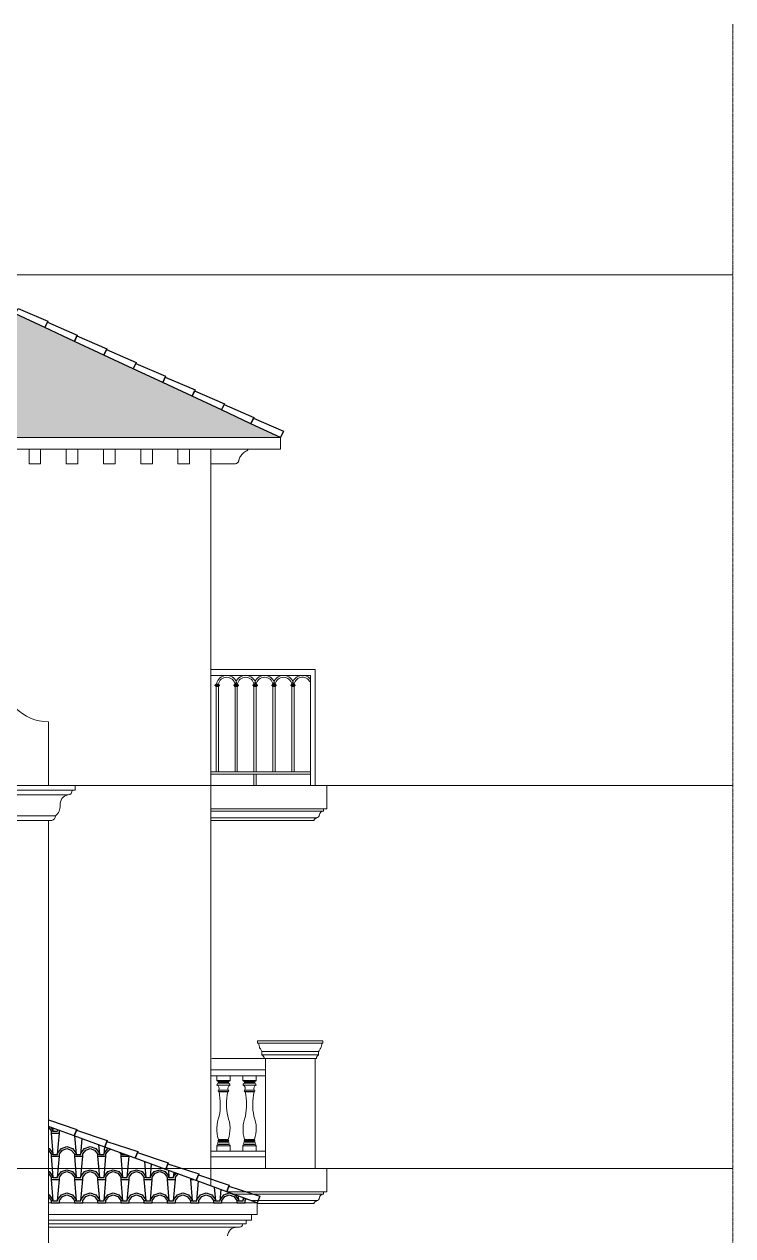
# Model space of a CAD drawing. Header units: millimetres. Extents: x 33748 to 451939, y -263262 to 62681.
# Drawn here: x 294947 to 301055, y -184127 to -173688 of the extents above; entities that cross this region are included whole.
import ezdxf

# ---------------------------------------------------------------- set-up
doc = ezdxf.new("R2010")
doc.units = ezdxf.units.MM
doc.linetypes.add('CENTER', pattern=[50.8, 31.75, -6.35, 6.35, -6.35])
doc.linetypes.add('HIDDEN', pattern=[0.375, 0.25, -0.125])
for name, color, linetype, lineweight in [('-CENTER', 143, 'CENTER', 13), ('-HATCH', 8, 'Continuous', 5), ('-LINE1', 7, 'Continuous', 18), ('-RANH GIOI KHU DAT', 12, 'CENTER', 18)]:
    doc.layers.add(name, color=color, linetype=linetype, lineweight=lineweight)
for name, color, linetype in [('-HATCH CONCRETE', 54, 'Continuous'), ('1-NETMANH', 8, 'Continuous'), ('13. NET HATCH', 252, 'Continuous')]:
    doc.layers.add(name, color=color, linetype=linetype)

# ---------------------------------------------------------------- blocks, each defined once
blk = doc.blocks.new('cot lan can')
blk.add_line((-67, 1080), (-57, 1080))
for points in [[(-67, 1080), (-67, 1100), (497, 1100), (497, 1080), (-67, 1080)], [(-29, 1010), (-33, 1015), (-36, 1020), (-40, 1025), (-43, 1031), (-46, 1036), (-49, 1042), (-51, 1048), (-53, 1055), (-54, 1061), (-56, 1067), (-57, 1074), (-57, 1080)], [(487, 1080), (487, 1074), (486, 1067), (484, 1061), (483, 1055), (481, 1048), (479, 1042), (476, 1036), (473, 1031), (470, 1025), (466, 1020), (463, 1015), (459, 1010)], [(-29, 980), (-29, 1010), (459, 1010), (459, 980)], [(-11, 956), (-12, 959), (-13, 962), (-14, 965), (-16, 967), (-18, 970), (-18, 971), (-19, 972), (-22, 974), (-24, 976), (-26, 978), (-29, 980), (459, 980), (456, 978), (454, 976), (452, 974), (449, 972), (448, 970), (446, 967), (444, 965), (443, 962), (442, 959), (441, 956), (440, 953), (440, 950), (430, 950)], [(0, 950), (-10, 950), (-10, 953), (-11, 956)]]:
    blk.add_lwpolyline(points)
blk.add_lwpolyline([(430, 950), (430, 0), (0, 0), (0, 950)], close=True)

msp = doc.modelspace()

# ---------------------------------------------------------------- hatches: boundary and pattern name
at = {"layer": '13. NET HATCH'}
h = msp.add_hatch(dxfattribs=at)
h.set_pattern_fill('N-ONG-01', color=256, scale=200)
h.set_pattern_definition([(274.9697, (292020.628, -177048.496), (-199.9982614, 2400.00021), [184.6944, -4432.6642]), (180, (292036.63, -177232.5), (-200, -200), [16, -184]), (0, (291836.63, -177248.5), (200, 200), [56, -144]), (90, (291892.63, -177248.5), (-200, 200), [20, -180]), (270, (292020.63, -177228.5), (200, -200), [20, -180]), (0, (292020.63, -177248.5), (200, 200), [16, -184]), (0, (291836.63, -177232.5), (200, 200), [40, -160]), (85.0303, (291876.628, -177232.496), (199.9982614, 2400.00021), [184.6944, -4432.6642]), (52.6961, (291876.628, -177222.496), (-2599.997178, -3400.0021483), [52.8016, -5227.35]), (18.4349, (291908.63, -177180.496), (400.0001, 199.9997), [50.5964, -581.859]), (341.5651, (291956.63, -177164.496), (-400.0001, 199.9997), [50.5964, -581.859]), (307.3039, (292004.628, -177180.496), (2599.997178, -3400.0021483), [52.8016, -5227.35]), (20.2249, (291918.628, -177194.496), (-2199.999453, -800.001667), [40.497, -4009.1944]), (339.7751, (291956.628, -177180.496), (2199.999453, -800.001667), [40.497, -4009.1944]), (307.4054, (291994.628, -177194.496), (2000.0019905, -2599.998493), [42.8018, -4237.385]), (52.5946, (291892.628, -177228.496), (-2000.0019905, -2599.998493), [42.8018, -4237.385])])
h.paths.add_polyline_path([(288755.2, -175826.3), (286155.4, -177248.5), (291355.4, -177248.5)])
h.paths.add_polyline_path([(288628, -175826.3), (285504.9, -175826.3), (282455.1, -177248.5), (286155.4, -177248.5), (286135.7, -177191.8)])
h.paths.add_polyline_path([(294105.5, -175826.3), (288882.5, -175826.3), (291375.3, -177191.8), (291355.6, -177248.5), (297155.4, -177248.5)])
h = msp.add_hatch(dxfattribs=at)
h.set_pattern_fill('N-ONG-01', color=256, scale=200)
h.set_pattern_definition([(274.9697, (295777.732, -183643.496), (-199.99826, 2400.00021), [184.6944, -4432.664]), (180, (295793.73, -183827.5), (-200, -200), [16, -184]), (0, (295593.73, -183843.5), (200, 200), [56, -144]), (90, (295649.73, -183843.5), (-200, 200), [20, -180]), (270, (295777.73, -183823.5), (200, -200), [20, -180]), (0, (295777.73, -183843.5), (200, 200), [16, -184]), (0, (295593.73, -183827.5), (200, 200), [40, -160]), (85.0303, (295633.732, -183827.496), (199.99826, 2400.00021), [184.6944, -4432.664]), (52.6961, (295633.732, -183817.496), (-2599.997178, -3400.00215), [52.8016, -5227.35]), (18.435, (295665.73, -183775.496), (400, 199.9997), [50.596, -581.859]), (341.565, (295713.73, -183759.496), (-400, 199.9997), [50.596, -581.859]), (307.3039, (295761.732, -183775.496), (2599.99718, -3400.00215), [52.8016, -5227.35]), (20.2249, (295675.732, -183789.496), (-2199.99945, -800.00167), [40.497, -4009.1944]), (339.7751, (295713.732, -183775.496), (2199.99945, -800.00167), [40.497, -4009.1944]), (307.4054, (295751.732, -183789.496), (2000.00199, -2599.99849), [42.802, -4237.385]), (52.5946, (295649.732, -183823.496), (-2000.00199, -2599.99849), [42.802, -4237.385])])
h.paths.add_polyline_path([(295155.4, -183185), (295155.4, -183843.5), (296956.3, -183843.5)])

# ---------------------------------------------------------------- linework, layer by layer
at = {"layer": '-CENTER', "ltscale": 0.1}
for p, q in [((277637.2, -175848.3), (301055.1, -175848.3)), ((277637.2, -180248.5), (301055.1, -180248.5)), ((277637.2, -183548.5), (301055.1, -183548.5))]:
    msp.add_line(p, q, dxfattribs=at)
at = {"layer": '-HATCH'}
for p, q in [((297155.4, -177248.5), (291355.4, -177248.5)), ((297155.4, -177348.5), (297155.4, -177248.5)), ((291355.4, -177348.5), (297155.4, -177348.5)), ((282825.3, -180288.5), (295360.1, -180288.5)), ((295215.1, -180508.5), (282995.3, -180508.5))]:
    msp.add_line(p, q, dxfattribs=at)
for points in [[(282455.1, -177248.5), (285504.9, -175826.3), (294105.5, -175826.3), (297155.4, -177248.5)], [(282886.2, -180328.5), (295324.2, -180328.5)]]:
    msp.add_lwpolyline(points, dxfattribs=at)
for points in [[(295088.2, -177476.5), (295088.2, -177348.5), (294988.2, -177348.5), (294988.2, -177476.5)], [(295409.2, -177476.5), (295409.2, -177348.5), (295309.2, -177348.5), (295309.2, -177476.5)], [(295730.2, -177476.5), (295730.2, -177348.5), (295630.2, -177348.5), (295630.2, -177476.5)], [(296051.3, -177476.5), (296051.3, -177348.5), (295951.3, -177348.5), (295951.3, -177476.5)], [(296372.3, -177476.5), (296372.3, -177348.5), (296272.3, -177348.5), (296272.3, -177476.5)], [(296768.6, -177475.5), (296772.9, -177474.2), (296776.9, -177472.5), (296780.8, -177470.4), (296784.4, -177467.8), (296787.7, -177464.8), (296790.6, -177461.4), (296793.1, -177457.8), (296795.1, -177453.9), (296796.8, -177449.8), (296797.9, -177445.5), (296800.1, -177436.5), (296803, -177427.8), (296806.7, -177419.4), (296810.9, -177411.2), (296815.9, -177403.4), (296821.4, -177396.1), (296827.5, -177389.2), (296834.1, -177382.8), (296841.3, -177377), (296848.8, -177371.8), (296856.8, -177367.1), (296865.1, -177363.2), (296866.5, -177362.5), (296867.9, -177361.7), (296869.1, -177360.8), (296870.3, -177359.7), (296871.4, -177358.6), (296872.3, -177357.3), (296873.2, -177356), (296873.9, -177354.6), (296874.5, -177353.1), (296874.9, -177351.6), (296875.2, -177350.1), (296875.4, -177348.5), (296555.4, -177348.5), (296555.4, -177476.5), (296556.4, -177476.5), (296759.8, -177476.5), (296764.3, -177476.2)]]:
    msp.add_lwpolyline(points, close=True, dxfattribs=at)
at = {"layer": '-HATCH CONCRETE'}
for points in [[(294871.5, -176183.5), (294893.4, -176136.4), (295150.6, -176247.5), (295125.2, -176301.8)], [(295125.2, -176301.8), (295147.2, -176254.7), (295404.4, -176365.8), (295379, -176420.2)], [(295379, -176420.2), (295401, -176373), (295658.1, -176484.1), (295632.8, -176538.5)], [(295632.8, -176538.5), (295654.7, -176491.4), (295911.9, -176602.5), (295886.5, -176656.8)], [(295886.5, -176656.8), (295908.5, -176609.7), (296165.7, -176720.8), (296140.3, -176775.2)], [(296140.3, -176775.2), (296162.3, -176728), (296419.4, -176839.1), (296394.1, -176893.5)], [(296394.1, -176893.5), (296416, -176846.4), (296673.2, -176957.5), (296647.8, -177011.8)], [(296647.8, -177011.8), (296669.8, -176964.7), (296927, -177075.8), (296901.6, -177130.2)], [(296901.6, -177130.2), (296923.6, -177083), (297180.7, -177194.1), (297155.4, -177248.5)], [(295378.5, -183266.6), (295396.4, -183217.7), (295662.1, -183306.4), (295641.5, -183362.7)], [(295641.5, -183362.7), (295659.3, -183313.9), (295925.1, -183402.5), (295904.4, -183458.9)], [(295904.4, -183458.9), (295922.3, -183410.1), (296188, -183498.7), (296167.4, -183555)], [(296167.4, -183555), (296185.3, -183506.2), (296451, -183594.8), (296430.4, -183651.2)], [(296430.4, -183651.2), (296448.3, -183602.4), (296714, -183691), (296693.4, -183747.3)], [(296693.4, -183747.3), (296711.2, -183698.5), (296976.9, -183787.1), (296956.3, -183843.5)]]:
    msp.add_lwpolyline(points, close=True, dxfattribs=at)
msp.add_lwpolyline([(295155.4, -183128.9), (295399.1, -183210.2), (295378.5, -183266.6), (295155.4, -183185)], dxfattribs=at)
at = {"layer": '-LINE1'}
for p, q in [((296555.4, -183696.9), (296555.4, -177348.5)), ((295155.4, -179698.5), (295155.4, -180248.5)), ((295385.1, -180248.5), (282825.3, -180248.5)), ((295385.1, -180288.5), (295360.1, -180288.5)), ((295385.1, -180248.5), (295385.1, -180288.5)), ((295185.1, -180548.5), (283025.3, -180548.5)), ((295155.4, -187898.5), (295155.4, -180548.5))]:
    msp.add_line(p, q, dxfattribs=at)
at = {"layer": '-LINE1', "lineweight": 20}
for p, q in [((297455.4, -179248.5), (296555.4, -179248.5)), ((297415.4, -179298.5), (296555.4, -179298.5)), ((297415.4, -180248.5), (297415.4, -179298.5)), ((297455.4, -180248.5), (297455.4, -179248.5)), ((296591.4, -179383.3), (296599.6, -179378.3)), ((296591.4, -179385.3), (296591.4, -179383.3)), ((296601.2, -179383.3), (296591.4, -179383.3)), ((296599.6, -179390.4), (296591.4, -179385.3)), ((296601.2, -179385.3), (296591.4, -179385.3)), ((296597.2, -179376.3), (296597.2, -179374.3)), ((296601.2, -179374.3), (296597.2, -179374.3)), ((296599.6, -179376.3), (296597.2, -179376.3)), ((296597.2, -179394.4), (296597.2, -179392.4)), ((296599.6, -179392.4), (296597.2, -179392.4)), ((296601.2, -179394.4), (296597.2, -179394.4)), ((296599.6, -179378.3), (296599.6, -179376.3)), ((296601.2, -179376.3), (296599.6, -179376.3)), ((296622, -179378.3), (296599.6, -179378.3)), ((296599.6, -179392.4), (296599.6, -179390.4)), ((296622, -179390.4), (296599.6, -179390.4)), ((296601.2, -179392.4), (296599.6, -179392.4)), ((296620.4, -179374.3), (296601.2, -179374.3)), ((296601.2, -179376.3), (296620.4, -179376.3)), ((296601.2, -179383.3), (296601.2, -179385.3)), ((296620.4, -179383.3), (296601.2, -179383.3)), ((296620.4, -179385.3), (296601.2, -179385.3)), ((296601.2, -179392.4), (296620.4, -179392.4)), ((296601.2, -179394.4), (296601.2, -180128.5)), ((296620.4, -179394.4), (296601.2, -179394.4)), ((296624.4, -179374.3), (296620.4, -179374.3)), ((296622, -179376.3), (296620.4, -179376.3)), ((296620.4, -179385.3), (296620.4, -179383.3)), ((296620.4, -179383.3), (296630.2, -179383.3)), ((296620.4, -179385.3), (296630.2, -179385.3)), ((296622, -179392.4), (296620.4, -179392.4)), ((296620.4, -180128.5), (296620.4, -179394.4)), ((296624.4, -179394.4), (296620.4, -179394.4)), ((296622, -179376.3), (296622, -179378.3)), ((296624.4, -179376.3), (296622, -179376.3)), ((296622, -179378.3), (296630.2, -179383.3)), ((296630.2, -179385.3), (296622, -179390.4)), ((296622, -179390.4), (296622, -179392.4)), ((296624.4, -179392.4), (296622, -179392.4)), ((296624.4, -179374.3), (296624.4, -179376.3)), ((296624.4, -179392.4), (296624.4, -179394.4)), ((296630.2, -179383.3), (296630.2, -179385.3)), ((296754.5, -179383.3), (296762.8, -179378.3)), ((296754.5, -179385.3), (296754.5, -179383.3)), ((296764.4, -179383.3), (296754.5, -179383.3)), ((296762.8, -179390.4), (296754.5, -179385.3)), ((296764.4, -179385.3), (296754.5, -179385.3)), ((296760.4, -179376.3), (296760.4, -179374.3)), ((296764.4, -179374.3), (296760.4, -179374.3)), ((296762.8, -179376.3), (296760.4, -179376.3)), ((296760.4, -179394.4), (296760.4, -179392.4)), ((296762.8, -179392.4), (296760.4, -179392.4)), ((296764.4, -179394.4), (296760.4, -179394.4)), ((296762.8, -179378.3), (296762.8, -179376.3)), ((296764.4, -179376.3), (296762.8, -179376.3)), ((296785.2, -179378.3), (296762.8, -179378.3)), ((296762.8, -179392.4), (296762.8, -179390.4)), ((296785.2, -179390.4), (296762.8, -179390.4)), ((296764.4, -179392.4), (296762.8, -179392.4)), ((296783.6, -179374.3), (296764.4, -179374.3)), ((296764.4, -179376.3), (296783.6, -179376.3)), ((296764.4, -179383.3), (296764.4, -179385.3)), ((296783.6, -179383.3), (296764.4, -179383.3)), ((296783.6, -179385.3), (296764.4, -179385.3)), ((296764.4, -179392.4), (296783.6, -179392.4)), ((296764.4, -179394.4), (296764.4, -180128.5)), ((296783.6, -179394.4), (296764.4, -179394.4)), ((296787.6, -179374.3), (296783.6, -179374.3)), ((296785.2, -179376.3), (296783.6, -179376.3)), ((296783.6, -179385.3), (296783.6, -179383.3)), ((296783.6, -179383.3), (296793.4, -179383.3)), ((296783.6, -179385.3), (296793.4, -179385.3)), ((296785.2, -179392.4), (296783.6, -179392.4)), ((296783.6, -180128.5), (296783.6, -179394.4)), ((296787.6, -179394.4), (296783.6, -179394.4)), ((296785.2, -179376.3), (296785.2, -179378.3)), ((296787.6, -179376.3), (296785.2, -179376.3)), ((296785.2, -179378.3), (296793.4, -179383.3)), ((296793.4, -179385.3), (296785.2, -179390.4)), ((296785.2, -179390.4), (296785.2, -179392.4)), ((296787.6, -179392.4), (296785.2, -179392.4)), ((296787.6, -179374.3), (296787.6, -179376.3)), ((296787.6, -179392.4), (296787.6, -179394.4)), ((296793.4, -179383.3), (296793.4, -179385.3)), ((296917.7, -179383.3), (296926, -179378.3)), ((296917.7, -179385.3), (296917.7, -179383.3)), ((296927.6, -179383.3), (296917.7, -179383.3)), ((296926, -179390.4), (296917.7, -179385.3)), ((296927.6, -179385.3), (296917.7, -179385.3)), ((296923.6, -179376.3), (296923.6, -179374.3)), ((296927.6, -179374.3), (296923.6, -179374.3)), ((296926, -179376.3), (296923.6, -179376.3)), ((296923.6, -179394.4), (296923.6, -179392.4)), ((296926, -179392.4), (296923.6, -179392.4)), ((296927.6, -179394.4), (296923.6, -179394.4)), ((296926, -179378.3), (296926, -179376.3)), ((296927.6, -179376.3), (296926, -179376.3)), ((296948.4, -179378.3), (296926, -179378.3)), ((296926, -179392.4), (296926, -179390.4)), ((296948.4, -179390.4), (296926, -179390.4)), ((296927.6, -179392.4), (296926, -179392.4)), ((296946.8, -179374.3), (296927.6, -179374.3)), ((296927.6, -179376.3), (296946.8, -179376.3)), ((296927.6, -179383.3), (296927.6, -179385.3)), ((296946.8, -179383.3), (296927.6, -179383.3)), ((296946.8, -179385.3), (296927.6, -179385.3)), ((296927.6, -179392.4), (296946.8, -179392.4)), ((296927.6, -179394.4), (296927.6, -180128.5)), ((296946.8, -179394.4), (296927.6, -179394.4)), ((296950.8, -179374.3), (296946.8, -179374.3)), ((296948.4, -179376.3), (296946.8, -179376.3)), ((296946.8, -179385.3), (296946.8, -179383.3)), ((296946.8, -179383.3), (296956.6, -179383.3)), ((296946.8, -179385.3), (296956.6, -179385.3)), ((296948.4, -179392.4), (296946.8, -179392.4)), ((296946.8, -180128.5), (296946.8, -179394.4)), ((296950.8, -179394.4), (296946.8, -179394.4)), ((296948.4, -179376.3), (296948.4, -179378.3)), ((296950.8, -179376.3), (296948.4, -179376.3)), ((296948.4, -179378.3), (296956.6, -179383.3)), ((296956.6, -179385.3), (296948.4, -179390.4)), ((296948.4, -179390.4), (296948.4, -179392.4)), ((296950.8, -179392.4), (296948.4, -179392.4)), ((296950.8, -179374.3), (296950.8, -179376.3)), ((296950.8, -179392.4), (296950.8, -179394.4)), ((296956.6, -179383.3), (296956.6, -179385.3)), ((297080.9, -179383.4), (297089.2, -179378.3)), ((297080.9, -179385.4), (297080.9, -179383.4)), ((297090.8, -179383.4), (297080.9, -179383.4)), ((297089.2, -179390.4), (297080.9, -179385.4)), ((297090.8, -179385.4), (297080.9, -179385.4)), ((297086.8, -179376.3), (297086.8, -179374.3)), ((297090.8, -179374.3), (297086.8, -179374.3)), ((297089.2, -179376.3), (297086.8, -179376.3)), ((297086.8, -179394.4), (297086.8, -179392.4)), ((297089.2, -179392.4), (297086.8, -179392.4)), ((297090.8, -179394.4), (297086.8, -179394.4)), ((297089.2, -179378.3), (297089.2, -179376.3)), ((297090.8, -179376.3), (297089.2, -179376.3)), ((297111.6, -179378.3), (297089.2, -179378.3)), ((297089.2, -179392.4), (297089.2, -179390.4)), ((297111.6, -179390.4), (297089.2, -179390.4)), ((297090.8, -179392.4), (297089.2, -179392.4)), ((297110, -179374.3), (297090.8, -179374.3)), ((297090.8, -179376.3), (297110, -179376.3)), ((297090.8, -179383.4), (297090.8, -179385.4)), ((297110, -179383.4), (297090.8, -179383.4)), ((297110, -179385.4), (297090.8, -179385.4)), ((297090.8, -179392.4), (297110, -179392.4)), ((297090.8, -179394.4), (297090.8, -180128.5)), ((297110, -179394.4), (297090.8, -179394.4)), ((297114, -179374.3), (297110, -179374.3)), ((297111.6, -179376.3), (297110, -179376.3)), ((297110, -179385.4), (297110, -179383.4)), ((297110, -179383.4), (297119.8, -179383.4)), ((297110, -179385.4), (297119.8, -179385.4)), ((297111.6, -179392.4), (297110, -179392.4)), ((297110, -180128.5), (297110, -179394.4)), ((297114, -179394.4), (297110, -179394.4)), ((297111.6, -179376.3), (297111.6, -179378.3)), ((297114, -179376.3), (297111.6, -179376.3)), ((297111.6, -179378.3), (297119.8, -179383.4)), ((297119.8, -179385.4), (297111.6, -179390.4)), ((297111.6, -179390.4), (297111.6, -179392.4)), ((297114, -179392.4), (297111.6, -179392.4)), ((297114, -179374.3), (297114, -179376.3)), ((297114, -179392.4), (297114, -179394.4)), ((297119.8, -179383.4), (297119.8, -179385.4)), ((297244.1, -179383.4), (297252.4, -179378.3)), ((297244.1, -179385.4), (297244.1, -179383.4)), ((297254, -179383.4), (297244.1, -179383.4)), ((297252.4, -179390.4), (297244.1, -179385.4)), ((297254, -179385.4), (297244.1, -179385.4)), ((297250, -179376.3), (297250, -179374.3)), ((297254, -179374.3), (297250, -179374.3)), ((297252.4, -179376.3), (297250, -179376.3)), ((297250, -179394.4), (297250, -179392.4)), ((297252.4, -179392.4), (297250, -179392.4)), ((297254, -179394.4), (297250, -179394.4)), ((297252.4, -179378.3), (297252.4, -179376.3)), ((297254, -179376.3), (297252.4, -179376.3)), ((297274.8, -179378.3), (297252.4, -179378.3)), ((297252.4, -179392.4), (297252.4, -179390.4)), ((297274.8, -179390.4), (297252.4, -179390.4)), ((297254, -179392.4), (297252.4, -179392.4)), ((297273.2, -179374.3), (297254, -179374.3)), ((297254, -179376.3), (297273.2, -179376.3)), ((297254, -179383.4), (297254, -179385.4)), ((297273.2, -179383.4), (297254, -179383.4)), ((297273.2, -179385.4), (297254, -179385.4)), ((297254, -179392.4), (297273.2, -179392.4)), ((297254, -179394.4), (297254, -180128.5)), ((297273.2, -179394.4), (297254, -179394.4)), ((297277.2, -179374.3), (297273.2, -179374.3)), ((297274.8, -179376.3), (297273.2, -179376.3)), ((297273.2, -179385.4), (297273.2, -179383.4)), ((297273.2, -179383.4), (297283, -179383.4)), ((297273.2, -179385.4), (297283, -179385.4)), ((297274.8, -179392.4), (297273.2, -179392.4)), ((297273.2, -180128.5), (297273.2, -179394.4)), ((297277.2, -179394.4), (297273.2, -179394.4)), ((297274.8, -179376.3), (297274.8, -179378.3)), ((297277.2, -179376.3), (297274.8, -179376.3)), ((297274.8, -179378.3), (297283, -179383.4)), ((297283, -179385.4), (297274.8, -179390.4)), ((297274.8, -179390.4), (297274.8, -179392.4)), ((297277.2, -179392.4), (297274.8, -179392.4)), ((297277.2, -179374.3), (297277.2, -179376.3)), ((297277.2, -179392.4), (297277.2, -179394.4)), ((297283, -179383.4), (297283, -179385.4)), ((297415.4, -180128.5), (296555.4, -180128.5)), ((297415.4, -180148.5), (296555.4, -180148.5)), ((297555.4, -180248.5), (296555.4, -180248.5)), ((297555.4, -180448.5), (297555.4, -180248.5)), ((297555.4, -180448.5), (296555.4, -180448.5)), ((297525.4, -180448.5), (297525.4, -180469.3)), ((297445.4, -180548.5), (296555.4, -180548.5)), ((296656.2, -182788.4), (296606.2, -182788.4)), ((296656.2, -182788.4), (296721.8, -182788.4)), ((296721.8, -182788.4), (296721.8, -182748.5)), ((296882, -182788.4), (296832, -182788.4)), ((296882, -182788.4), (296947.6, -182788.4)), ((296947.6, -182788.4), (296947.6, -182748.5)), ((296656.2, -182828.4), (296607.8, -182828.4)), ((296656.2, -182798.4), (296622.2, -182798.4)), ((296623.2, -182798.4), (296623.2, -182801.5)), ((296656.2, -182801.4), (296623.8, -182801.4)), ((296656.2, -182809.4), (296623.8, -182809.4)), ((296623.8, -182809.4), (296623.8, -182812.4)), ((296656.2, -182812.4), (296623.8, -182812.4)), ((296656.2, -182872.4), (296623.8, -182872.4)), ((296656.2, -182884.4), (296623.8, -182884.4)), ((296656.2, -182888.4), (296626.1, -182888.4)), ((296656.2, -182798.4), (296705.8, -182798.4)), ((296656.2, -182801.4), (296704.1, -182801.4)), ((296656.2, -182809.4), (296704.1, -182809.4)), ((296656.2, -182812.4), (296704.1, -182812.4)), ((296656.2, -182828.4), (296720.1, -182828.4)), ((296656.2, -182872.4), (296704.1, -182872.4)), ((296656.2, -182884.4), (296704.1, -182884.4)), ((296656.2, -182888.4), (296701.9, -182888.4)), ((296704.1, -182809.4), (296704.1, -182812.4)), ((296704.8, -182798.4), (296704.8, -182801.5)), ((296882, -182828.4), (296833.6, -182828.4)), ((296882, -182798.4), (296848, -182798.4)), ((296849, -182798.4), (296849, -182801.5)), ((296882, -182801.4), (296849.6, -182801.4)), ((296882, -182809.4), (296849.6, -182809.4)), ((296849.6, -182809.4), (296849.6, -182812.4)), ((296882, -182812.4), (296849.6, -182812.4)), ((296882, -182872.4), (296849.6, -182872.4)), ((296882, -182884.4), (296849.6, -182884.4)), ((296882, -182888.4), (296851.8, -182888.4)), ((296882, -182798.4), (296931.6, -182798.4)), ((296882, -182801.4), (296929.9, -182801.4)), ((296882, -182809.4), (296929.9, -182809.4)), ((296882, -182812.4), (296929.9, -182812.4)), ((296882, -182828.4), (296945.9, -182828.4)), ((296882, -182872.4), (296929.9, -182872.4)), ((296882, -182884.4), (296929.9, -182884.4)), ((296882, -182888.4), (296927.7, -182888.4)), ((296929.9, -182809.4), (296929.9, -182812.4)), ((296930.6, -182798.4), (296930.6, -182801.5)), ((296956.3, -183843.5), (295155.4, -183185)), ((296620.2, -183298.1), (296705.8, -183298.1)), ((296620.2, -183306.1), (296705.8, -183306.1)), ((296620.2, -183314.1), (296705.8, -183314.1)), ((296846, -183298.1), (296931.6, -183298.1)), ((296846, -183306.1), (296931.6, -183306.1)), ((296846, -183314.1), (296931.6, -183314.1)), ((296606.2, -183352.1), (296721.8, -183352.1)), ((296606.2, -183398.5), (296606.2, -183352.1)), ((296656.2, -183398.5), (296606.2, -183398.5)), ((296620.2, -183322.1), (296705.8, -183322.1)), ((296620.2, -183338.1), (296705.8, -183338.1)), ((296622.2, -183342.1), (296705.8, -183342.1)), ((296623.2, -183338.1), (296623.2, -183342.1)), ((296721.8, -183398.5), (296656.2, -183398.5)), ((296704.8, -183338.1), (296704.8, -183342.1)), ((296721.8, -183398.5), (296721.8, -183352.1)), ((296832, -183352.1), (296947.6, -183352.1)), ((296832, -183398.5), (296832, -183352.1)), ((296882, -183398.5), (296832, -183398.5)), ((296846, -183322.1), (296931.6, -183322.1)), ((296846, -183338.1), (296931.6, -183338.1)), ((296848, -183342.1), (296931.6, -183342.1)), ((296849, -183338.1), (296849, -183342.1)), ((296947.6, -183398.5), (296882, -183398.5)), ((296930.6, -183338.1), (296930.6, -183342.1)), ((296947.6, -183398.5), (296947.6, -183352.1)), ((297555.4, -183548.5), (296555.4, -183548.5)), ((297555.4, -183748.5), (297555.4, -183548.5)), ((297555.4, -183748.5), (296696.5, -183748.5)), ((297525.4, -183748.5), (297525.4, -183769.3)), ((296956.3, -183943.5), (295155.4, -183943.5)), ((296906.3, -183993.5), (296906.3, -183943.5)), ((296956.3, -183843.5), (296956.3, -183943.5)), ((297445.4, -183848.5), (296956.3, -183848.5)), ((296831.3, -184023.5), (296861.3, -184023.5)), ((296861.3, -183993.5), (296906.3, -183993.5)), ((296861.3, -184023.5), (296861.3, -183993.5)), ((296781.3, -184053.5), (296801.3, -184053.5))]:
    msp.add_line(p, q, dxfattribs=at)
msp.add_lwpolyline([(296927.6, -180148.5), (296946.8, -180148.5), (296946.8, -180248.5), (296927.6, -180248.5)], close=True, dxfattribs=at)
for points in [[(297525.4, -180469.3), (296555.4, -180469.3)], [(297464.8, -180524.6), (296555.4, -180524.6)], [(297464.8, -180524.6), (297464.8, -180530.9)], [(297025.4, -182598.5), (296564.9, -182598.5)], [(297025.4, -182698.5), (296555.4, -182698.5)], [(297025.4, -182748.5), (296555.4, -182748.5)], [(296721.8, -182748.5), (296606.2, -182748.5), (296606.2, -182788.4)], [(296947.6, -182748.5), (296832, -182748.5), (296832, -182788.4)], [(297025.4, -183398.5), (296555.4, -183398.5)], [(297025.4, -183448.5), (296555.4, -183448.5)], [(297525.4, -183769.3), (296753.3, -183769.3)], [(297464.8, -183824.6), (296906.3, -183824.6)], [(297464.8, -183824.6), (297464.8, -183830.9)], [(295155.4, -183843.5), (296956.3, -183843.5)]]:
    msp.add_lwpolyline(points, dxfattribs=at)
at = {"layer": '-LINE1'}
for centre, radius, start, end in [((295155.4, -179298.5), 400, 179.99999, 270.00004), ((295321, -180289.5), 39.1, 274.75407, 1.47609), ((295338.4, -180410.4), 83.1, 99.85448, 185.77524), ((295152.8, -180426.2), 103.2, 307.114, 4.14), ((295172.8, -180508), 42.3, 286.86967, 359.37796)]:
    msp.add_arc(centre, radius, start, end, dxfattribs=at)
at = {"layer": '-LINE1', "lineweight": 20}
for centre, radius, start, end in [((296692.4, -179387.5), 89.2, 8.53041, 171.46959), ((296692.4, -179387.5), 73.2, 10.41372, 169.58628), ((296855.6, -179387.5), 89.2, 8.53041, 171.46959), ((296855.6, -179387.5), 73.2, 10.41372, 169.58628), ((297018.8, -179387.6), 89.2, 8.53041, 171.46959), ((297018.8, -179387.6), 73.2, 10.41372, 169.58628), ((297182, -179387.6), 89.2, 8.53041, 171.46959), ((297182, -179387.6), 73.2, 10.41372, 169.58628), ((297345.2, -179387.6), 89.2, 38.10991, 171.46959), ((297345.2, -179387.6), 73.2, 16.50406, 169.58628), ((297462.4, -180495), 29.8, 274.50898, 351.51622), ((297525, -180502.5), 33.3, 89.32089, 174.52741), ((297462.6, -180548), 17.3, 82.95741, 181.60645), ((296621.6, -182781.6), 16.8, 203.9086, 272.08063), ((296706.4, -182781.6), 16.8, 267.91937, 336.0914), ((296847.4, -182781.6), 16.8, 203.9086, 272.08063), ((296932.2, -182781.6), 16.8, 267.91937, 336.0914), ((296623.8, -182828.4), 16, 81.51603, 180), ((296591.4, -182859.3), 35, 337.96322, 62.00299), ((296623.8, -182878.4), 6, 90, 270), ((296623.8, -182805.4), 4, 90, 270), ((296627.9, -182884.8), 4.08, 175.04747, 243.25517), ((296124.4, -182995.6), 513, 348.55438, 12.06482), ((297203.6, -182995.6), 513, 167.93518, 191.44562), ((296736.6, -182859.3), 35, 117.99701, 202.03678), ((296704.1, -182828.4), 16, 0, 98.48397), ((296700.1, -182884.8), 4.08, 296.74483, 4.95253), ((296704.1, -182805.4), 4, 270, 90), ((296704.1, -182878.4), 6, 270, 90), ((296849.6, -182828.4), 16, 81.51603, 180), ((296817.2, -182859.3), 35, 337.96322, 62.00299), ((296849.6, -182878.4), 6, 90, 270), ((296849.6, -182805.4), 4, 90, 270), ((296853.7, -182884.8), 4.08, 175.04747, 243.25517), ((296350.2, -182995.6), 513, 348.55438, 12.06482), ((297429.3, -182995.6), 513, 167.93518, 191.44562), ((296962.3, -182859.3), 35, 117.99701, 202.03678), ((296929.9, -182828.4), 16, 0, 98.48397), ((296925.8, -182884.8), 4.08, 296.74483, 4.95253), ((296929.9, -182805.4), 4, 270, 90), ((296929.9, -182878.4), 6, 270, 90), ((296920.6, -183208.1), 313.6, 159.33455, 196.66893), ((296424.4, -183204.7), 296.5, 341.64473, 21.21049), ((297146.4, -183208.1), 313.6, 159.33455, 196.66893), ((296650.2, -183204.7), 296.5, 341.64473, 21.21049), ((296620.2, -183310.1), 4, 90, 270), ((296620.2, -183302.1), 4, 270, 90), ((296620.2, -183318.1), 4, 270, 90), ((296705.8, -183302.1), 4, 90, 270), ((296705.8, -183318.1), 4, 90, 270), ((296705.8, -183310.1), 4, 270, 90), ((296846, -183310.1), 4, 90, 270), ((296846, -183302.1), 4, 270, 90), ((296846, -183318.1), 4, 270, 90), ((296931.6, -183302.1), 4, 90, 270), ((296931.6, -183318.1), 4, 90, 270), ((296931.6, -183310.1), 4, 270, 90), ((296622.7, -183360.6), 18.6, 91.46658, 152.54419), ((296620.2, -183330.1), 8, 90, 270), ((296705.8, -183330.1), 8, 270, 90), ((296705.3, -183360.6), 18.6, 27.45581, 88.53342), ((296848.4, -183360.6), 18.6, 91.46658, 152.54419), ((296846, -183330.1), 8, 90, 270), ((296931.6, -183330.1), 8, 270, 90), ((296931.1, -183360.6), 18.6, 27.45581, 88.53342), ((297462.6, -183848), 17.3, 82.95741, 181.60645), ((297462.4, -183795), 29.8, 274.50898, 351.51622), ((297525, -183802.5), 33.3, 89.32089, 174.52741), ((296801.3, -184023.5), 30, 270, 0), ((296780.9, -184136), 82.5, 89.7111, 173.96926)]:
    msp.add_arc(centre, radius, start, end, dxfattribs=at)
at = {"layer": '-RANH GIOI KHU DAT', "linetype": 'HIDDEN', "ltscale": 10}
msp.add_line((301055.1, -192068.1), (301055.1, -173687.7), dxfattribs=at)
at = {"layer": '1-NETMANH', "lineweight": 20}
for p, q in [((295155.4, -183993.5), (296861.3, -183993.5)), ((295155.4, -184023.5), (296831.3, -184023.5)), ((295155.4, -184053.5), (296780.5, -184053.5))]:
    msp.add_line(p, q, dxfattribs=at)

# ---------------------------------------------------------------- block references
at = {"layer": '-LINE1', "lineweight": 20, "xscale": -1}
msp.add_blockref('cot lan can', (297455.4, -183548.5), dxfattribs=at)

doc.saveas('drawing.dxf')
